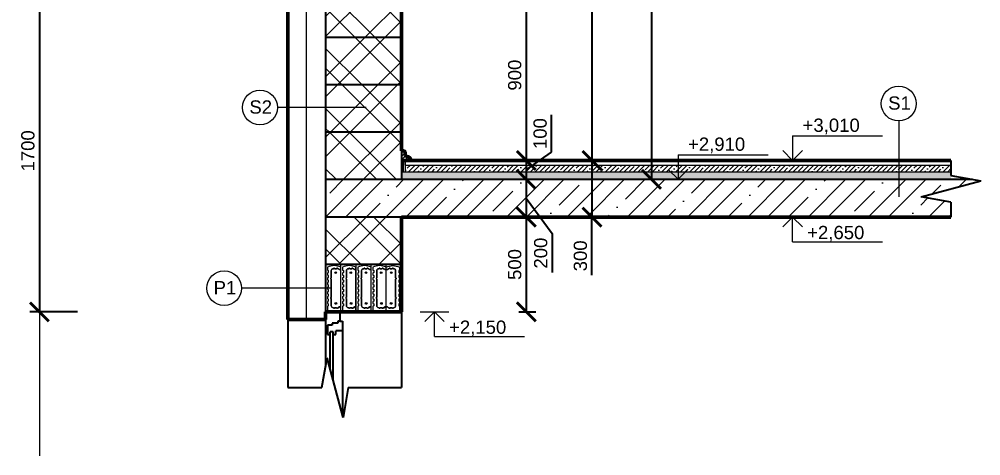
# Model space of a CAD drawing. Header units: millimetres. Extents: x 1861 to 6935, y 840 to 6308.
# Drawn here: x 1861 to 6935, y 840 to 3145 of the extents above; entities that cross this region are included whole.
import ezdxf

# ---------------------------------------------------------------- set-up
doc = ezdxf.new("R2010")
doc.units = ezdxf.units.MM
for name, color, linetype, lineweight in [('00 kóty', 7, 'Continuous', 13), ('00 popis', 7, 'Continuous', 13), ('00 tenká plná', 7, 'Continuous', 13), ('00 zdivo', 7, 'Continuous', 50), ('00 šrafy', 7, 'Continuous', 13), ('01 tlustá plná', 7, 'Continuous', 25)]:
    doc.layers.add(name, color=color, linetype=linetype, lineweight=lineweight)
doc.styles.add('kota na stupne', font='arial.ttf', dxfattribs={"height": 70})
doc.linetypes.add('IZOLACE', pattern='A,0.0001,-0.1,[134,ltypeshp.shx,S=0.1,R=0,X=-0.1,Y=0],-0.2,[134,ltypeshp.shx,S=0.1,R=180,X=0.1,Y=0],-0.1', length=0.4001)
doc.dimstyles.new('moje koty osy', dxfattribs={"dimscale": 40, "dimtxt": 70, "dimasz": 2.5, "dimexe": 1.25, "dimexo": 0.0005, "dimtad": 1, "dimtxsty": 'kota na stupne', "dimblk": 'ARCHTICK', "dimcen": 2.5, "dimadec": 0, "dimazin": 0, "dimtfac": 1, "dimtmove": 0, "dimatfit": 3, "dimfxl": 1, "dimfxlon": 1, "dimarcsym": 0})
doc.dimstyles.new('osy 5', dxfattribs={"dimscale": 40, "dimtxt": 70, "dimasz": 2.5, "dimexe": 1.25, "dimexo": 0.0005, "dimtad": 1, "dimtxsty": 'kota na stupne', "dimblk": 'ARCHTICK', "dimcen": 2.5, "dimadec": 0, "dimazin": 0, "dimtfac": 1, "dimtmove": 0, "dimatfit": 3, "dimfxl": 5, "dimfxlon": 1, "dimarcsym": 0})
pattern_1 = [(45, (0, 0), (-159.099, 159.099), []), (45, (105, 0), (-159.099, 159.099), []), (315, (0, 0), (159.099, 159.099), []), (315, (105, 0), (159.099, 159.099), [])]

# ---------------------------------------------------------------- blocks, each defined once
blk = doc.blocks.new('_ArchTick')
at = {"color": 0, "linetype": 'ByBlock', "const_width": 0.15}
blk.add_lwpolyline([(-0.5, -0.5), (0.5, 0.5)], dxfattribs=at)
blk = doc.blocks.new('*D13')
at = {"layer": '00 kóty', "color": 0, "lineweight": -2, "transparency": 16777216}
for p, q in [((2167.7, 3300.1), (1917.7, 3300.1)), ((1967.7, 3300.1), (1967.7, 1600.1)), ((2167.7, 1600.1), (1917.7, 1600.1))]:
    blk.add_line(p, q, dxfattribs=at)
at = {"layer": 'Defpoints', "color": 0, "transparency": 16777216}
for p in [(3547.6, 3300.1), (1967.7, 1600.1), (3547.6, 1600.1)]:
    blk.add_point(p, dxfattribs=at)
at = {"layer": '00 kóty', "color": 0, "lineweight": -2, "transparency": 16777216, "xscale": 100, "yscale": 100, "zscale": 100}
for p, rotation in [((1967.7, 3300.1), 90), ((1967.7, 1600.1), 270)]:
    blk.add_blockref('_ArchTick', p, dxfattribs=dict(at, rotation=rotation))
at = {"layer": '00 kóty', "color": 0, "transparency": 16777216, "insert": (1906.9, 2450.1), "char_height": 70, "attachment_point": 5, "rotation": 90, "style": 'kota na stupne'}
blk.add_mtext('1700', dxfattribs=at)
blk = doc.blocks.new('VYSKOVA KOTA')
at = {"layer": '00 popis'}
for p, q in [((61882.7, 803.1), (61882.7, 624.5)), ((61882.7, 803.1), (62535.4, 803.1)), ((61882.7, 624.5), (61812, 695.2)), ((61882.7, 624.5), (61953.4, 695.2))]:
    blk.add_line(p, q, dxfattribs=at)
blk = doc.blocks.new('*D19')
at = {"layer": '00 kóty', "color": 0, "lineweight": -2, "transparency": 16777216}
for p, q in [((4496.7, 3300.1), (4586.7, 3300.1)), ((4536.7, 3300.1), (4536.7, 2400.1)), ((4496.7, 2400.1), (4586.7, 2400.1))]:
    blk.add_line(p, q, dxfattribs=at)
at = {"layer": 'Defpoints', "color": 0, "transparency": 16777216}
for p in [(4035.7, 3300.1), (4035.7, 2400.1), (4536.7, 2400.1)]:
    blk.add_point(p, dxfattribs=at)
at = {"layer": '00 kóty', "color": 0, "lineweight": -2, "transparency": 16777216, "xscale": 100, "yscale": 100, "zscale": 100}
for p, rotation in [((4536.7, 3300.1), 90), ((4536.7, 2400.1), 270)]:
    blk.add_blockref('_ArchTick', p, dxfattribs=dict(at, rotation=rotation))
at = {"layer": '00 kóty', "color": 0, "transparency": 16777216, "insert": (4476, 2850.1), "char_height": 70, "attachment_point": 5, "rotation": 90, "style": 'kota na stupne'}
blk.add_mtext('900', dxfattribs=at)
blk = doc.blocks.new('*D20')
at = {"layer": '00 kóty', "color": 0, "lineweight": -2, "transparency": 16777216}
for p, q in [((4670.7, 2442.7), (4670.7, 2640.5)), ((4536.7, 2350.1), (4670.7, 2442.7)), ((4496.7, 2400.1), (4586.7, 2400.1)), ((4536.7, 2400.1), (4536.7, 2300.1)), ((4496.7, 2300.1), (4586.7, 2300.1))]:
    blk.add_line(p, q, dxfattribs=at)
at = {"layer": 'Defpoints', "color": 0, "transparency": 16777216}
for p in [(4035.7, 2400.1), (4035.7, 2300.1), (4536.7, 2300.1)]:
    blk.add_point(p, dxfattribs=at)
at = {"layer": '00 kóty', "color": 0, "lineweight": -2, "transparency": 16777216, "xscale": 100, "yscale": 100, "zscale": 100}
for p, rotation in [((4536.7, 2400.1), 90), ((4536.7, 2300.1), 270)]:
    blk.add_blockref('_ArchTick', p, dxfattribs=dict(at, rotation=rotation))
at = {"layer": '00 kóty', "color": 0, "transparency": 16777216, "insert": (4610, 2541.6), "char_height": 70, "attachment_point": 5, "rotation": 90, "style": 'kota na stupne'}
blk.add_mtext('100', dxfattribs=at)
blk = doc.blocks.new('*D21')
at = {"layer": '00 kóty', "color": 0, "lineweight": -2, "transparency": 16777216}
for p, q in [((4496.7, 2300.1), (4586.7, 2300.1)), ((4536.7, 2300.1), (4536.7, 2100.1)), ((4536.7, 2200.1), (4674, 2013)), ((4496.7, 2100.1), (4586.7, 2100.1)), ((4674, 2013), (4674, 1807.4))]:
    blk.add_line(p, q, dxfattribs=at)
at = {"layer": 'Defpoints', "color": 0, "transparency": 16777216}
for p in [(4035.7, 2300.1), (4035.7, 2100.1), (4536.7, 2100.1)]:
    blk.add_point(p, dxfattribs=at)
at = {"layer": '00 kóty', "color": 0, "lineweight": -2, "transparency": 16777216, "xscale": 100, "yscale": 100, "zscale": 100}
for p, rotation in [((4536.7, 2300.1), 90), ((4536.7, 2100.1), 270)]:
    blk.add_blockref('_ArchTick', p, dxfattribs=dict(at, rotation=rotation))
at = {"layer": '00 kóty', "color": 0, "transparency": 16777216, "insert": (4613.2, 1910.2), "char_height": 70, "attachment_point": 5, "rotation": 90, "style": 'kota na stupne'}
blk.add_mtext('200', dxfattribs=at)
blk = doc.blocks.new('*D22')
at = {"layer": '00 kóty', "color": 0, "lineweight": -2, "transparency": 16777216}
for p, q in [((4496.7, 2100.1), (4586.7, 2100.1)), ((4536.7, 2100.1), (4536.7, 1600.1)), ((4496.7, 1600.1), (4586.7, 1600.1))]:
    blk.add_line(p, q, dxfattribs=at)
at = {"layer": 'Defpoints', "color": 0, "transparency": 16777216}
for p in [(4035.7, 2100.1), (4035.7, 1600.1), (4536.7, 1600.1)]:
    blk.add_point(p, dxfattribs=at)
at = {"layer": '00 kóty', "color": 0, "lineweight": -2, "transparency": 16777216, "xscale": 100, "yscale": 100, "zscale": 100}
for p, rotation in [((4536.7, 2100.1), 90), ((4536.7, 1600.1), 270)]:
    blk.add_blockref('_ArchTick', p, dxfattribs=dict(at, rotation=rotation))
at = {"layer": '00 kóty', "color": 0, "transparency": 16777216, "insert": (4476, 1850.1), "char_height": 70, "attachment_point": 5, "rotation": 90, "style": 'kota na stupne'}
blk.add_mtext('500', dxfattribs=at)
blk = doc.blocks.new('*D24')
at = {"layer": '00 kóty', "color": 0, "lineweight": -2, "transparency": 16777216}
for p, q in [((4883.2, 5050.1), (4933.2, 5050.1)), ((4883.2, 5050.1), (4883.2, 2400.1)), ((4843.2, 2400.1), (4933.2, 2400.1))]:
    blk.add_line(p, q, dxfattribs=at)
at = {"layer": 'Defpoints', "color": 0, "transparency": 16777216}
for p in [(4883.2, 5050.1), (4035.7, 2400.1), (4883.2, 2400.1)]:
    blk.add_point(p, dxfattribs=at)
at = {"layer": '00 kóty', "color": 0, "lineweight": -2, "transparency": 16777216, "xscale": 100, "yscale": 100, "zscale": 100}
for p, rotation in [((4883.2, 5050.1), 90), ((4883.2, 2400.1), 270)]:
    blk.add_blockref('_ArchTick', p, dxfattribs=dict(at, rotation=rotation))
at = {"layer": '00 kóty', "color": 0, "transparency": 16777216, "insert": (4822.5, 3725.1), "char_height": 70, "attachment_point": 5, "rotation": 90, "style": 'kota na stupne'}
blk.add_mtext('2650', dxfattribs=at)
blk = doc.blocks.new('*D25')
at = {"layer": '00 kóty', "color": 0, "lineweight": -2, "transparency": 16777216}
for p, q in [((4843.2, 2400.1), (4933.2, 2400.1)), ((4883.2, 2400.1), (4883.2, 2100.1)), ((4843.2, 2100.1), (4933.2, 2100.1)), ((4883.2, 1793.6), (4883.2, 2100.1))]:
    blk.add_line(p, q, dxfattribs=at)
at = {"layer": 'Defpoints', "color": 0, "transparency": 16777216}
for p in [(4035.7, 2400.1), (4035.7, 2100.1), (4883.2, 2100.1)]:
    blk.add_point(p, dxfattribs=at)
at = {"layer": '00 kóty', "color": 0, "lineweight": -2, "transparency": 16777216, "xscale": 100, "yscale": 100, "zscale": 100}
for p, rotation in [((4883.2, 2400.1), 90), ((4883.2, 2100.1), 270)]:
    blk.add_blockref('_ArchTick', p, dxfattribs=dict(at, rotation=rotation))
at = {"layer": '00 kóty', "color": 0, "transparency": 16777216, "insert": (4822.5, 1895.8), "char_height": 70, "attachment_point": 5, "rotation": 90, "style": 'kota na stupne'}
blk.add_mtext('300', dxfattribs=at)
blk = doc.blocks.new('*D26')
at = {"layer": '00 kóty', "color": 0, "lineweight": -2, "transparency": 16777216}
for p, q in [((5197.6, 5250.1), (5247.6, 5250.1)), ((5197.6, 5250.1), (5197.6, 2300.1)), ((5197.6, 2300.1), (5247.6, 2300.1))]:
    blk.add_line(p, q, dxfattribs=at)
at = {"layer": 'Defpoints', "color": 0, "transparency": 16777216}
for p in [(5197.6, 5250.1), (5197.6, 2300.1), (5197.6, 2300.1)]:
    blk.add_point(p, dxfattribs=at)
at = {"layer": '00 kóty', "color": 0, "lineweight": -2, "transparency": 16777216, "xscale": 100, "yscale": 100, "zscale": 100}
for p, rotation in [((5197.6, 5250.1), 90), ((5197.6, 2300.1), 270)]:
    blk.add_blockref('_ArchTick', p, dxfattribs=dict(at, rotation=rotation))
at = {"layer": '00 kóty', "color": 0, "transparency": 16777216, "insert": (5136.8, 3775.1), "char_height": 70, "attachment_point": 5, "rotation": 90, "style": 'kota na stupne'}
blk.add_mtext('2950', dxfattribs=at)

msp = doc.modelspace()

# ---------------------------------------------------------------- hatches: boundary and pattern name
at = {"layer": '00 šrafy'}
h = msp.add_hatch(dxfattribs=at)
h.set_pattern_fill('ZDIVO_PEV-VYS', color=256, scale=30, pattern_type=2)
h.set_pattern_definition(pattern_1)
h.paths.add_polyline_path([(3877.601, 3200.091), (3877.601, 3300.091), (3477.601, 3300.091), (3477.601, 3050.091), (3877.601, 3050.091)])
h = msp.add_hatch(dxfattribs=at)
h.set_pattern_fill('ZDIVO_PEV-VYS', color=256, scale=30, pattern_type=2)
h.set_pattern_definition(pattern_1)
h.paths.add_polyline_path([(3877.601, 3050.091), (3477.601, 3050.091), (3477.601, 2800.091), (3877.601, 2800.091)])
h = msp.add_hatch(dxfattribs=at)
h.set_pattern_fill('ZDIVO_PEV-VYS', color=256, scale=30, pattern_type=2)
h.set_pattern_definition(pattern_1)
h.paths.add_polyline_path([(3877.601, 2800.091), (3477.601, 2800.091), (3477.601, 2550.091), (3877.601, 2550.091)])
h = msp.add_hatch(dxfattribs=at)
h.set_pattern_fill('ZDIVO_PEV-VYS', color=256, scale=30, pattern_type=2)
h.set_pattern_definition(pattern_1)
h.paths.add_polyline_path([(3877.601, 2550.091), (3477.601, 2550.091), (3477.601, 2300.091), (3877.601, 2300.091)])
h = msp.add_hatch(dxfattribs=at)
h.set_pattern_fill('ANSI31', color=256, scale=4)
h.set_pattern_definition([(45, (100, -3010), (-8.980256, 8.980256), [])])
h.paths.add_polyline_path([(3897.601, 2425.091), (3897.601, 2445.091, 0.41421356), (3892.601, 2450.091), (3877.601, 2450.091), (3877.601, 2400.091), (3927.601, 2400.091, 0.41421356), (3907.601, 2420.091), (3902.601, 2420.091, -0.41421356)])
h = msp.add_hatch(dxfattribs=at)
h.set_pattern_fill('HONEY', color=256, scale=5)
h.set_pattern_definition([(0, (100, -3010), (23.8125, 13.748153), [15.875, -31.75]), (120, (100, -3010), (-23.8125, 13.748153), [15.875, -31.75]), (60, (100, -3010), (5e-08, 27.496307), [-31.75, 15.875])])
h.paths.add_polyline_path([(6777.601, 2300.091), (6777.601, 2340.091), (3877.601, 2340.091), (3877.601, 2300.091)])
h = msp.add_hatch(dxfattribs=at)
h.set_pattern_fill('BETON_ZB', color=256, scale=7, pattern_type=2)
h.set_pattern_definition([(45, (100, -3010), (-37.1231, 37.1231), [35, -14, 0, -14]), (45, (124.5, -3010), (-37.1231, 37.1231), []), (45, (149, -3010), (-37.1231, 37.1231), [])])
h.paths.add_polyline_path([(3897.601, 2375.091), (3897.601, 2340.091), (6777.601, 2340.091), (6777.601, 2375.091)])
h = msp.add_hatch(dxfattribs=at)
h.set_pattern_fill('BETON_ZB', color=256, scale=30, pattern_type=2)
h.set_pattern_definition([(45, (0, 0), (-159.099, 159.099), [150, -60, 0, -60]), (45, (105, 0), (-159.099, 159.099), []), (45, (210, 0), (-159.099, 159.099), [])])
h.paths.add_polyline_path([(6935.17, 2292.307), (6891.027, 2300.091), (3477.601, 2300.091), (3477.601, 2100.091), (3877.601, 2100.091), (6777.601, 2100.091), (6777.601, 2180.091), (6620.032, 2207.874)])
h = msp.add_hatch(dxfattribs=at)
h.set_pattern_fill('ZDIVO_PEV-VYS', color=256, scale=30, pattern_type=2)
h.set_pattern_definition(pattern_1)
h.paths.add_polyline_path([(3877.601, 1850.091), (3877.601, 2100.091), (3477.601, 2100.091), (3477.601, 1850.091)])

# ---------------------------------------------------------------- linework, layer by layer
at = {"layer": '00 kóty'}
msp.add_line((1967.681, 1600.091), (1967.681, 840.091), dxfattribs=at)
at = {"layer": '00 popis'}
for p, q in [((3691.361, 2679.215), (3223.314, 2679.215)), ((6502.262, 2608.036), (6502.262, 2207.874)), ((3502.601, 1725.091), (3034.554, 1725.091)), ((3977.601, 1600.091), (4127.601, 1600.091))]:
    msp.add_line(p, q, dxfattribs=at)
for centre in [(6502.262, 2700.046), (3131.304, 2679.215), (2942.544, 1725.091)]:
    msp.add_circle(centre, 92.011, dxfattribs=at)
at = {"layer": '00 tenká plná'}
for p, q in [((3897.601, 2375.091), (3897.601, 2400.091)), ((3897.601, 2400.091), (3897.601, 2340.091)), ((3877.601, 2340.091), (6777.601, 2340.091)), ((3897.601, 2375.091), (6777.601, 2375.091))]:
    msp.add_line(p, q, dxfattribs=at)
at = {"layer": '00 zdivo'}
for p, q in [((3277.601, 1560.091), (3277.601, 3299.609)), ((3877.601, 2450.091), (3877.601, 3300.091)), ((3877.601, 2450.091), (3892.601, 2450.091)), ((3897.601, 2445.091), (3897.601, 2425.091)), ((6777.601, 2400.091), (3877.601, 2400.091)), ((6777.601, 2400.091), (3877.601, 2400.091)), ((3902.601, 2420.091), (3907.601, 2420.091)), ((3877.601, 1600.091), (3877.601, 2100.091)), ((3877.601, 2100.091), (6777.601, 2100.091)), ((3477.601, 1600.091), (3477.601, 1560.091)), ((3477.601, 1600.091), (3557.601, 1600.091)), ((3557.601, 1600.091), (3637.601, 1600.091)), ((3637.601, 1600.091), (3717.601, 1600.091)), ((3717.601, 1600.091), (3797.601, 1600.091)), ((3797.601, 1600.091), (3877.601, 1600.091)), ((3477.601, 1560.091), (3277.601, 1560.091))]:
    msp.add_line(p, q, dxfattribs=at)
for centre, radius, start, end in [((3892.601, 2445.091), 5, 0, 90), ((3902.601, 2425.091), 5, 180, 270), ((3907.601, 2400.091), 20, 0, 90)]:
    msp.add_arc(centre, radius, start, end, dxfattribs=at)
at = {"layer": '00 šrafy', "linetype": 'IZOLACE', "ltscale": 200}
msp.add_line((3377.601, 1560.091), (3377.601, 3304.85), dxfattribs=at)
at = {"layer": '00 šrafy', "linetype": 'IZOLACE', "ltscale": 25}
msp.add_line((3887.601, 2400.091), (3887.601, 2340.091), dxfattribs=at)
at = {"layer": '00 šrafy'}
for p, q in [((3557.601, 1600.091), (3557.601, 1850.091)), ((3637.601, 1850.091), (3637.601, 1600.091)), ((3717.601, 1600.091), (3717.601, 1850.091)), ((3797.601, 1600.091), (3797.601, 1850.091))]:
    msp.add_line(p, q, dxfattribs=at)
for points in [[(3557.601, 1836.028, 0.23035792), (3487.601, 1836.028), (3487.601, 1819.891), (3491.601, 1817.891), (3491.601, 1807.291), (3487.601, 1805.291), (3487.601, 1794.891), (3491.601, 1792.891), (3491.601, 1782.291), (3487.601, 1780.291), (3487.601, 1769.891), (3491.601, 1767.891), (3491.601, 1757.291), (3487.601, 1755.291), (3487.601, 1744.891), (3491.601, 1742.891), (3491.601, 1732.291), (3487.601, 1730.291), (3487.601, 1719.891), (3491.601, 1717.891), (3491.601, 1707.291), (3487.601, 1705.291), (3487.601, 1694.891), (3491.601, 1692.891), (3491.601, 1682.291), (3487.601, 1680.291), (3487.601, 1669.891), (3491.601, 1667.891), (3491.601, 1657.291), (3487.601, 1655.291), (3487.601, 1644.891), (3491.601, 1642.891), (3491.601, 1632.291), (3487.601, 1630.291), (3487.601, 1609.091), (3490.601, 1606.091), (3554.601, 1606.091), (3557.601, 1609.091), (3557.601, 1623.091), (3554.601, 1626.091), (3550.101, 1626.091), (3546.101, 1622.091), (3542.101, 1622.091, -1), (3536.101, 1622.091), (3525.601, 1622.091, -1), (3519.601, 1622.091), (3517.901, 1622.091, -0.41421356), (3507.901, 1632.091), (3507.901, 1670.591, -1), (3507.901, 1676.591), (3507.901, 1725.091), (3507.901, 1773.591, -1), (3507.901, 1779.591), (3507.901, 1818.091, -0.41421356), (3517.901, 1828.091), (3519.601, 1828.091, -1), (3525.601, 1828.091), (3536.101, 1828.091, -1), (3542.101, 1828.091), (3546.101, 1828.091), (3550.101, 1824.091), (3554.601, 1824.091), (3557.601, 1827.091)], [(3557.601, 1827.091), (3554.601, 1824.091), (3550.101, 1824.091), (3546.101, 1828.091), (3542.101, 1828.091, 1), (3536.101, 1828.091), (3525.601, 1828.091, 1), (3519.601, 1828.091), (3517.901, 1828.091, 0.41421356), (3507.901, 1818.091), (3507.901, 1779.591, 1), (3507.901, 1773.591), (3507.901, 1725.091), (3507.901, 1676.591, 1), (3507.901, 1670.591), (3507.901, 1632.091, 0.41421356), (3517.901, 1622.091), (3519.601, 1622.091, 1), (3525.601, 1622.091), (3536.101, 1622.091, 1), (3542.101, 1622.091), (3546.101, 1622.091), (3550.101, 1626.091), (3554.601, 1626.091), (3557.601, 1623.091)], [(3637.601, 1836.028, 0.23035792), (3567.601, 1836.028), (3567.601, 1819.891), (3571.601, 1817.891), (3571.601, 1807.291), (3567.601, 1805.291), (3567.601, 1794.891), (3571.601, 1792.891), (3571.601, 1782.291), (3567.601, 1780.291), (3567.601, 1769.891), (3571.601, 1767.891), (3571.601, 1757.291), (3567.601, 1755.291), (3567.601, 1744.891), (3571.601, 1742.891), (3571.601, 1732.291), (3567.601, 1730.291), (3567.601, 1719.891), (3571.601, 1717.891), (3571.601, 1707.291), (3567.601, 1705.291), (3567.601, 1694.891), (3571.601, 1692.891), (3571.601, 1682.291), (3567.601, 1680.291), (3567.601, 1669.891), (3571.601, 1667.891), (3571.601, 1657.291), (3567.601, 1655.291), (3567.601, 1644.891), (3571.601, 1642.891), (3571.601, 1632.291), (3567.601, 1630.291), (3567.601, 1609.091), (3570.601, 1606.091), (3634.601, 1606.091), (3637.601, 1609.091), (3637.601, 1623.091), (3634.601, 1626.091), (3630.101, 1626.091), (3626.101, 1622.091), (3622.101, 1622.091, -1), (3616.101, 1622.091), (3605.601, 1622.091, -1), (3599.601, 1622.091), (3597.901, 1622.091, -0.41421356), (3587.901, 1632.091), (3587.901, 1670.591, -1), (3587.901, 1676.591), (3587.901, 1725.091), (3587.901, 1773.591, -1), (3587.901, 1779.591), (3587.901, 1818.091, -0.41421356), (3597.901, 1828.091), (3599.601, 1828.091, -1), (3605.601, 1828.091), (3616.101, 1828.091, -1), (3622.101, 1828.091), (3626.101, 1828.091), (3630.101, 1824.091), (3634.601, 1824.091), (3637.601, 1827.091)], [(3637.601, 1827.091), (3634.601, 1824.091), (3630.101, 1824.091), (3626.101, 1828.091), (3622.101, 1828.091, 1), (3616.101, 1828.091), (3605.601, 1828.091, 1), (3599.601, 1828.091), (3597.901, 1828.091, 0.41421356), (3587.901, 1818.091), (3587.901, 1779.591, 1), (3587.901, 1773.591), (3587.901, 1725.091), (3587.901, 1676.591, 1), (3587.901, 1670.591), (3587.901, 1632.091, 0.41421356), (3597.901, 1622.091), (3599.601, 1622.091, 1), (3605.601, 1622.091), (3616.101, 1622.091, 1), (3622.101, 1622.091), (3626.101, 1622.091), (3630.101, 1626.091), (3634.601, 1626.091), (3637.601, 1623.091)], [(3717.601, 1836.028, 0.23035792), (3647.601, 1836.028), (3647.601, 1819.891), (3651.601, 1817.891), (3651.601, 1807.291), (3647.601, 1805.291), (3647.601, 1794.891), (3651.601, 1792.891), (3651.601, 1782.291), (3647.601, 1780.291), (3647.601, 1769.891), (3651.601, 1767.891), (3651.601, 1757.291), (3647.601, 1755.291), (3647.601, 1744.891), (3651.601, 1742.891), (3651.601, 1732.291), (3647.601, 1730.291), (3647.601, 1719.891), (3651.601, 1717.891), (3651.601, 1707.291), (3647.601, 1705.291), (3647.601, 1694.891), (3651.601, 1692.891), (3651.601, 1682.291), (3647.601, 1680.291), (3647.601, 1669.891), (3651.601, 1667.891), (3651.601, 1657.291), (3647.601, 1655.291), (3647.601, 1644.891), (3651.601, 1642.891), (3651.601, 1632.291), (3647.601, 1630.291), (3647.601, 1609.091), (3650.601, 1606.091), (3714.601, 1606.091), (3717.601, 1609.091), (3717.601, 1623.091), (3714.601, 1626.091), (3710.101, 1626.091), (3706.101, 1622.091), (3702.101, 1622.091, -1), (3696.101, 1622.091), (3685.601, 1622.091, -1), (3679.601, 1622.091), (3677.901, 1622.091, -0.41421356), (3667.901, 1632.091), (3667.901, 1670.591, -1), (3667.901, 1676.591), (3667.901, 1725.091), (3667.901, 1773.591, -1), (3667.901, 1779.591), (3667.901, 1818.091, -0.41421356), (3677.901, 1828.091), (3679.601, 1828.091, -1), (3685.601, 1828.091), (3696.101, 1828.091, -1), (3702.101, 1828.091), (3706.101, 1828.091), (3710.101, 1824.091), (3714.601, 1824.091), (3717.601, 1827.091)], [(3717.601, 1827.091), (3714.601, 1824.091), (3710.101, 1824.091), (3706.101, 1828.091), (3702.101, 1828.091, 1), (3696.101, 1828.091), (3685.601, 1828.091, 1), (3679.601, 1828.091), (3677.901, 1828.091, 0.41421356), (3667.901, 1818.091), (3667.901, 1779.591, 1), (3667.901, 1773.591), (3667.901, 1725.091), (3667.901, 1676.591, 1), (3667.901, 1670.591), (3667.901, 1632.091, 0.41421356), (3677.901, 1622.091), (3679.601, 1622.091, 1), (3685.601, 1622.091), (3696.101, 1622.091, 1), (3702.101, 1622.091), (3706.101, 1622.091), (3710.101, 1626.091), (3714.601, 1626.091), (3717.601, 1623.091)], [(3797.601, 1836.028, 0.23035792), (3727.601, 1836.028), (3727.601, 1819.891), (3731.601, 1817.891), (3731.601, 1807.291), (3727.601, 1805.291), (3727.601, 1794.891), (3731.601, 1792.891), (3731.601, 1782.291), (3727.601, 1780.291), (3727.601, 1769.891), (3731.601, 1767.891), (3731.601, 1757.291), (3727.601, 1755.291), (3727.601, 1744.891), (3731.601, 1742.891), (3731.601, 1732.291), (3727.601, 1730.291), (3727.601, 1719.891), (3731.601, 1717.891), (3731.601, 1707.291), (3727.601, 1705.291), (3727.601, 1694.891), (3731.601, 1692.891), (3731.601, 1682.291), (3727.601, 1680.291), (3727.601, 1669.891), (3731.601, 1667.891), (3731.601, 1657.291), (3727.601, 1655.291), (3727.601, 1644.891), (3731.601, 1642.891), (3731.601, 1632.291), (3727.601, 1630.291), (3727.601, 1609.091), (3730.601, 1606.091), (3794.601, 1606.091), (3797.601, 1609.091), (3797.601, 1623.091), (3794.601, 1626.091), (3790.101, 1626.091), (3786.101, 1622.091), (3782.101, 1622.091, -1), (3776.101, 1622.091), (3765.601, 1622.091, -1), (3759.601, 1622.091), (3757.901, 1622.091, -0.41421356), (3747.901, 1632.091), (3747.901, 1670.591, -1), (3747.901, 1676.591), (3747.901, 1725.091), (3747.901, 1773.591, -1), (3747.901, 1779.591), (3747.901, 1818.091, -0.41421356), (3757.901, 1828.091), (3759.601, 1828.091, -1), (3765.601, 1828.091), (3776.101, 1828.091, -1), (3782.101, 1828.091), (3786.101, 1828.091), (3790.101, 1824.091), (3794.601, 1824.091), (3797.601, 1827.091)], [(3797.601, 1827.091), (3794.601, 1824.091), (3790.101, 1824.091), (3786.101, 1828.091), (3782.101, 1828.091, 1), (3776.101, 1828.091), (3765.601, 1828.091, 1), (3759.601, 1828.091), (3757.901, 1828.091, 0.41421356), (3747.901, 1818.091), (3747.901, 1779.591, 1), (3747.901, 1773.591), (3747.901, 1725.091), (3747.901, 1676.591, 1), (3747.901, 1670.591), (3747.901, 1632.091, 0.41421356), (3757.901, 1622.091), (3759.601, 1622.091, 1), (3765.601, 1622.091), (3776.101, 1622.091, 1), (3782.101, 1622.091), (3786.101, 1622.091), (3790.101, 1626.091), (3794.601, 1626.091), (3797.601, 1623.091)], [(3797.601, 1836.028, -0.23035792), (3867.601, 1836.028), (3867.601, 1819.891), (3863.601, 1817.891), (3863.601, 1807.291), (3867.601, 1805.291), (3867.601, 1794.891), (3863.601, 1792.891), (3863.601, 1782.291), (3867.601, 1780.291), (3867.601, 1769.891), (3863.601, 1767.891), (3863.601, 1757.291), (3867.601, 1755.291), (3867.601, 1744.891), (3863.601, 1742.891), (3863.601, 1732.291), (3867.601, 1730.291), (3867.601, 1719.891), (3863.601, 1717.891), (3863.601, 1707.291), (3867.601, 1705.291), (3867.601, 1694.891), (3863.601, 1692.891), (3863.601, 1682.291), (3867.601, 1680.291), (3867.601, 1669.891), (3863.601, 1667.891), (3863.601, 1657.291), (3867.601, 1655.291), (3867.601, 1644.891), (3863.601, 1642.891), (3863.601, 1632.291), (3867.601, 1630.291), (3867.601, 1609.091), (3864.601, 1606.091), (3800.601, 1606.091), (3797.601, 1609.091), (3797.601, 1623.091), (3800.601, 1626.091), (3805.101, 1626.091), (3809.101, 1622.091), (3813.101, 1622.091, 1), (3819.101, 1622.091), (3829.601, 1622.091, 1), (3835.601, 1622.091), (3837.301, 1622.091, 0.41421356), (3847.301, 1632.091), (3847.301, 1670.591, 1), (3847.301, 1676.591), (3847.301, 1725.091), (3847.301, 1773.591, 1), (3847.301, 1779.591), (3847.301, 1818.091, 0.41421356), (3837.301, 1828.091), (3835.601, 1828.091, 1), (3829.601, 1828.091), (3819.101, 1828.091, 1), (3813.101, 1828.091), (3809.101, 1828.091), (3805.101, 1824.091), (3800.601, 1824.091), (3797.601, 1827.091)], [(3797.601, 1827.091), (3800.601, 1824.091), (3805.101, 1824.091), (3809.101, 1828.091), (3813.101, 1828.091, -1), (3819.101, 1828.091), (3829.601, 1828.091, -1), (3835.601, 1828.091), (3837.301, 1828.091, -0.41421356), (3847.301, 1818.091), (3847.301, 1779.591, -1), (3847.301, 1773.591), (3847.301, 1725.091), (3847.301, 1676.591, -1), (3847.301, 1670.591), (3847.301, 1632.091, -0.41421356), (3837.301, 1622.091), (3835.601, 1622.091, -1), (3829.601, 1622.091), (3819.101, 1622.091, -1), (3813.101, 1622.091), (3809.101, 1622.091), (3805.101, 1626.091), (3800.601, 1626.091), (3797.601, 1623.091)]]:
    msp.add_lwpolyline(points, format="xyb", close=True, dxfattribs=at)
for centre, radius in [((3530.901, 1807.091), 4), ((3610.901, 1807.091), 4), ((3690.901, 1807.091), 4), ((3770.901, 1807.091), 4), ((3824.301, 1807.091), 4), ((3531.901, 1645.091), 5), ((3611.901, 1645.091), 5), ((3691.901, 1645.091), 5), ((3771.901, 1645.091), 5), ((3823.301, 1645.091), 5)]:
    msp.add_circle(centre, radius, dxfattribs=at)
at = {"layer": '01 tlustá plná'}
for p, q in [((3477.601, 3300.091), (3477.601, 2300.091)), ((3477.601, 3050.091), (3877.601, 3050.091)), ((3477.601, 2800.091), (3877.601, 2800.091)), ((3477.601, 2550.091), (3877.601, 2550.091)), ((3877.601, 2450.091), (3877.601, 2300.091)), ((3897.601, 2445.091), (3897.601, 2425.091)), ((6777.601, 2400.091), (6777.601, 2320.091)), ((3477.601, 2300.091), (6891.027, 2300.091)), ((3477.601, 2300.091), (3477.601, 1600.091)), ((6620.032, 2207.874), (6935.17, 2292.307)), ((6777.601, 2320.091), (6935.17, 2292.307)), ((6777.601, 2180.091), (6620.032, 2207.874)), ((6777.601, 2180.091), (6777.601, 2100.091)), ((3877.601, 2100.091), (3477.601, 2100.091)), ((3877.601, 1850.091), (3477.601, 1850.091)), ((3552.601, 1600.091), (3552.601, 1550.091)), ((3877.601, 1600.091), (3877.601, 1200.091)), ((3877.601, 1600.091), (3877.601, 1200.091)), ((3277.601, 1560.091), (3277.601, 1200.091)), ((3477.601, 1560.091), (3477.601, 1313.516)), ((3512.601, 1530.091), (3487.601, 1530.091)), ((3487.601, 1530.091), (3487.601, 1480.091)), ((3542.601, 1540.091), (3512.601, 1540.091)), ((3512.601, 1540.091), (3512.601, 1530.091)), ((3552.601, 1550.091), (3542.601, 1550.091)), ((3542.601, 1550.091), (3542.601, 1540.091)), ((3552.601, 1550.091), (3567.601, 1550.091)), ((3567.601, 1550.091), (3567.601, 1500.091)), ((3487.601, 1480.091), (3502.601, 1480.091)), ((3502.601, 1293.401), (3502.601, 1495.091)), ((3517.601, 1495.091), (3502.601, 1495.091)), ((3517.601, 1237.415), (3517.601, 1495.091)), ((3517.601, 1480.091), (3517.601, 1495.091)), ((3517.601, 1480.091), (3532.601, 1480.091)), ((3567.601, 1500.091), (3532.601, 1500.091)), ((3532.601, 1480.091), (3532.601, 1500.091)), ((3567.601, 1500.091), (3567.601, 1050.794)), ((3457.601, 1200.091), (3485.385, 1357.66)), ((3569.817, 1042.521), (3485.385, 1357.66)), ((3277.601, 1200.091), (3457.601, 1200.091)), ((3597.601, 1200.091), (3569.817, 1042.521)), ((3597.601, 1200.091), (3877.601, 1200.091))]:
    msp.add_line(p, q, dxfattribs=at)

# ---------------------------------------------------------------- block references
at = {"layer": '00 popis', "xscale": 0.7276314062344615, "yscale": 0.7276314062344615, "zscale": 0.7276314062344615}
for p in [(-39085.601, 1945.71), (-39690.207, 1845.71)]:
    msp.add_blockref('VYSKOVA KOTA', p, dxfattribs=at)
at = {"layer": '00 popis', "xscale": -0.7276314062344615, "yscale": 0.7276314062344615, "zscale": 0.7276314062344615, "rotation": 180}
for p in [(-39085.601, 2554.471), (-40975.207, 2054.471)]:
    msp.add_blockref('VYSKOVA KOTA', p, dxfattribs=at)

# ---------------------------------------------------------------- texts
at = {"layer": '00 popis', "linetype": 'Continuous', "lineweight": 30, "style": 'kota na stupne'}
for s, p in [('+3,010', (5994.861, 2550.679)), ('+2,910', (5390.256, 2450.679)), ('+2,650', (6018.998, 1984.122)), ('+2,150', (4129.393, 1484.122))]:
    msp.add_text(s, height=70, dxfattribs=at).set_placement(p)
at = {"layer": '00 popis', "char_height": 70, "attachment_point": 1, "style": 'kota na stupne'}
for s, insert in [('S2', (3075.522, 2716.972)), ('S1', (6446.48, 2737.803)), ('P1', (2886.762, 1762.848))]:
    msp.add_mtext_dynamic_manual_height_columns(s, width=484.40729, gutter_width=350, heights=[0], dxfattribs=dict(at, insert=insert))

# ---------------------------------------------------------------- dimensions: what is measured, and where the dimension line sits
at = {"layer": '00 kóty'}
dim = msp.add_linear_dim(base=(5197.578, 2300.091), p1=(5197.578, 5250.091), p2=(5197.578, 2300.091), angle=90, dimstyle='moje koty osy', dxfattribs=at)
dim.commit()
dim.dimension.update_dxf_attribs({"geometry": '*D26', "text_midpoint": (5136.838, 3775.091)})
for base, p1, p2, angle, dimstyle, override, picture, middle in [((4883.224, 2400.091), (4883.224, 5050.091), (4035.721, 2400.091), 270, 'moje koty osy', {"dimtmove": 1}, '*D24', (4822.484, 3725.091)), ((1967.681, 1600.091), (3547.601, 3300.091), (3547.601, 1600.091), 90, 'osy 5', {"dimtxsty": 'kota na stupne'}, '*D13', (1906.941, 2450.091)), ((4536.731, 2400.091), (4035.721, 3300.091), (4035.721, 2400.091), 270, 'moje koty osy', {"dimtmove": 1}, '*D19', (4475.991, 2850.091)), ((4536.731, 1600.091), (4035.721, 2100.091), (4035.721, 1600.091), 270, 'moje koty osy', {"dimtmove": 1}, '*D22', (4475.991, 1850.091))]:
    dim = msp.add_linear_dim(base=base, p1=p1, p2=p2, angle=angle, dimstyle=dimstyle, override=override, dxfattribs=at)
    dim.commit()
    dim.dimension.update_dxf_attribs({"geometry": picture, "text_midpoint": middle})
for base, p1, p2, picture, middle in [((4536.731, 2300.091), (4035.721, 2400.091), (4035.721, 2300.091), '*D20', (4670.711, 2467.717)), ((4883.224, 2100.091), (4035.721, 2400.091), (4035.721, 2100.091), '*D25', (4822.46, 1895.762)), ((4536.731, 2100.091), (4035.721, 2300.091), (4035.721, 2100.091), '*D21', (4673.95, 1987.984))]:
    dim = msp.add_linear_dim(base=base, p1=p1, p2=p2, angle=270, dimstyle='moje koty osy', override={"dimtmove": 1}, dxfattribs=at)
    dim.commit()
    dim.dimension.update_dxf_attribs({"geometry": picture, "text_midpoint": middle, "dimtype": 160})

doc.saveas('drawing.dxf')
